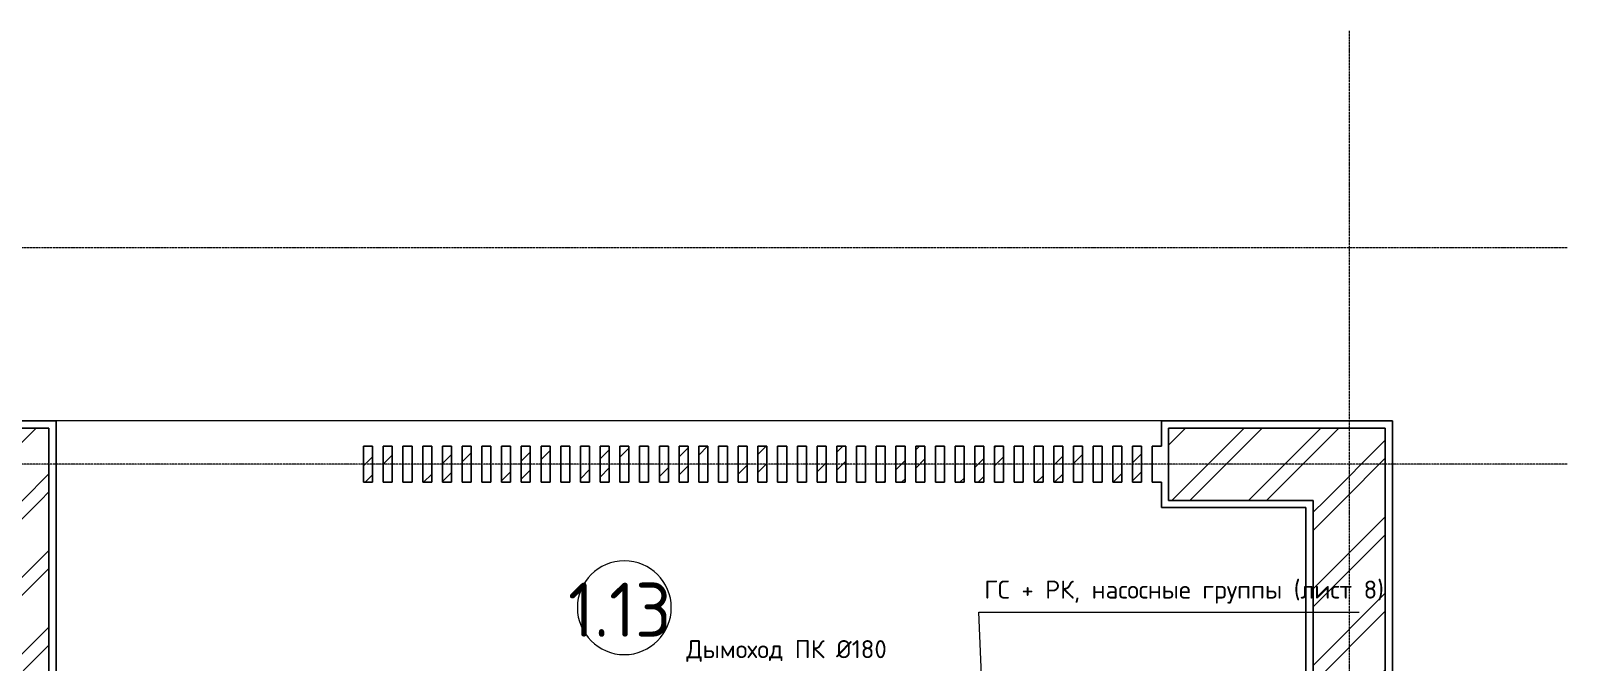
# Model space of a CAD drawing. Header units: millimetres. Extents: x -5016 to 45820, y -6019 to 24496.
# Drawn here: x 12700 to 21208, y 14402 to 17902 of the extents above; entities that cross this region are included whole.
import ezdxf
from ezdxf.enums import TextEntityAlignment as Align

# ---------------------------------------------------------------- set-up
doc = ezdxf.new("R2010")
doc.units = ezdxf.units.MM
doc.linetypes.add('Осевая 12-2-2', pattern=[16, 12, -2, 0, -2])
for name, color, linetype, lineweight in [('A-AREA-IDEN', 8, 'Continuous', 13), ('A-FLOR', 9, 'Continuous', 13), ('A-WALL', 8, 'Continuous', 13), ('A-WALL-PATT', 8, 'Continuous', 13), ('S-GRID', 8, 'Continuous', 13), ('АР_подложка', 8, 'Continuous', 13), ('ОВ_выноски', 7, 'Continuous', 18), ('ОВ_марки', 7, 'Continuous', 18)]:
    doc.layers.add(name, color=color, linetype=linetype, lineweight=lineweight)
doc.styles.add('GOST', font='isocpeur.ttf', dxfattribs={"width": 0.9})
doc.styles.add('GOST Common', font='GOST_Common.ttf', dxfattribs={"height": 300})
pattern_1 = [(45, (0, 0), (-212.132, 212.132), []), (45, (0, 100), (-212.132, 212.132), [])]

# ---------------------------------------------------------------- blocks, each defined once
blk = doc.blocks.new('INT Марка помещения - Номер помещения _ Площадь _ Имя-1615504-Этаж 1 - Планировка')
at = {"layer": 'A-AREA-IDEN'}
for start, end in [(360, 180), (180, 360)]:
    blk.add_arc((0, 0), 2.6, start, end, dxfattribs=at)
blk = doc.blocks.new('АР_План_1_этажа')
at = {"layer": 'A-WALL-PATT', "lineweight": 9}
h = blk.add_hatch(dxfattribs=at)
h.set_pattern_fill('FP_1', color=256, style=0, pattern_type=2)
h.set_pattern_definition(pattern_1)
h.paths.add_polyline_path([(14929.8, 19972.6), (14968.2, 19972.6), (14968.2, 20372.6), (14428.2, 20372.6), (14428.2, 19972.6), (14568.2, 19972.6)])
h.paths.add_polyline_path([(11868.2, 19972.6), (12008.2, 19972.6), (12008.2, 20372.6), (11868.2, 20372.6), (11868.2, 20242.6)])
h = blk.add_hatch(dxfattribs=at)
h.set_pattern_fill('FP_1', color=256, style=0, pattern_type=2)
h.set_pattern_definition(pattern_1)
h.paths.add_polyline_path([(21968.2, 19972.6), (22368.2, 19972.6), (22368.2, 20372.6), (21168.2, 20372.6), (21168.2, 19972.6)])
h = blk.add_hatch(dxfattribs=at)
h.set_pattern_fill('FP_1', color=256, style=0, pattern_type=2)
h.set_pattern_definition(pattern_1)
h.paths.add_polyline_path([(16710.8, 20072.6), (16760.8, 20072.6), (16760.8, 20272.6), (16710.8, 20272.6)])
h = blk.add_hatch(dxfattribs=at)
h.set_pattern_fill('FP_1', color=256, style=0, pattern_type=2)
h.set_pattern_definition(pattern_1)
h.paths.add_polyline_path([(16820, 20072.6), (16870, 20072.6), (16870, 20272.6), (16820, 20272.6)])
h = blk.add_hatch(dxfattribs=at)
h.set_pattern_fill('FP_1', color=256, style=0, pattern_type=2)
h.set_pattern_definition(pattern_1)
h.paths.add_polyline_path([(17038.4, 20072.6), (17088.4, 20072.6), (17088.4, 20272.6), (17038.4, 20272.6)])
h = blk.add_hatch(dxfattribs=at)
h.set_pattern_fill('FP_1', color=256, style=0, pattern_type=2)
h.set_pattern_definition(pattern_1)
h.paths.add_polyline_path([(17147.6, 20072.6), (17197.6, 20072.6), (17197.6, 20272.6), (17147.6, 20272.6)])
h = blk.add_hatch(dxfattribs=at)
h.set_pattern_fill('FP_1', color=256, style=0, pattern_type=2)
h.set_pattern_definition(pattern_1)
h.paths.add_polyline_path([(17256.8, 20072.6), (17306.8, 20072.6), (17306.8, 20272.6), (17256.8, 20272.6)])
h = blk.add_hatch(dxfattribs=at)
h.set_pattern_fill('FP_1', color=256, style=0, pattern_type=2)
h.set_pattern_definition(pattern_1)
h.paths.add_polyline_path([(17475.1, 20072.6), (17525.1, 20072.6), (17525.1, 20272.6), (17475.1, 20272.6)])
h = blk.add_hatch(dxfattribs=at)
h.set_pattern_fill('FP_1', color=256, style=0, pattern_type=2)
h.set_pattern_definition(pattern_1)
h.paths.add_polyline_path([(17584.3, 20072.6), (17634.3, 20072.6), (17634.3, 20272.6), (17584.3, 20272.6)])
h = blk.add_hatch(dxfattribs=at)
h.set_pattern_fill('FP_1', color=256, style=0, pattern_type=2)
h.set_pattern_definition(pattern_1)
h.paths.add_polyline_path([(17693.5, 20072.6), (17743.5, 20072.6), (17743.5, 20272.6), (17693.5, 20272.6)])
h = blk.add_hatch(dxfattribs=at)
h.set_pattern_fill('FP_1', color=256, style=0, pattern_type=2)
h.set_pattern_definition(pattern_1)
h.paths.add_polyline_path([(17802.7, 20072.6), (17852.7, 20072.6), (17852.7, 20272.6), (17802.7, 20272.6)])
h = blk.add_hatch(dxfattribs=at)
h.set_pattern_fill('FP_1', color=256, style=0, pattern_type=2)
h.set_pattern_definition(pattern_1)
h.paths.add_polyline_path([(17911.9, 20072.6), (17961.9, 20072.6), (17961.9, 20272.6), (17911.9, 20272.6)])
h = blk.add_hatch(dxfattribs=at)
h.set_pattern_fill('FP_1', color=256, style=0, pattern_type=2)
h.set_pattern_definition(pattern_1)
h.paths.add_polyline_path([(18021.1, 20072.6), (18071.1, 20072.6), (18071.1, 20272.6), (18021.1, 20272.6)])
h = blk.add_hatch(dxfattribs=at)
h.set_pattern_fill('FP_1', color=256, style=0, pattern_type=2)
h.set_pattern_definition(pattern_1)
h.paths.add_polyline_path([(18130.2, 20072.6), (18180.2, 20072.6), (18180.2, 20272.6), (18130.2, 20272.6)])
h = blk.add_hatch(dxfattribs=at)
h.set_pattern_fill('FP_1', color=256, style=0, pattern_type=2)
h.set_pattern_definition(pattern_1)
h.paths.add_polyline_path([(18239.4, 20072.6), (18289.4, 20072.6), (18289.4, 20272.6), (18239.4, 20272.6)])
h = blk.add_hatch(dxfattribs=at)
h.set_pattern_fill('FP_1', color=256, style=0, pattern_type=2)
h.set_pattern_definition(pattern_1)
h.paths.add_polyline_path([(18348.6, 20072.6), (18398.6, 20072.6), (18398.6, 20272.6), (18348.6, 20272.6)])
h = blk.add_hatch(dxfattribs=at)
h.set_pattern_fill('FP_1', color=256, style=0, pattern_type=2)
h.set_pattern_definition(pattern_1)
h.paths.add_polyline_path([(18457.8, 20072.6), (18507.8, 20072.6), (18507.8, 20272.6), (18457.8, 20272.6)])
h = blk.add_hatch(dxfattribs=at)
h.set_pattern_fill('FP_1', color=256, style=0, pattern_type=2)
h.set_pattern_definition(pattern_1)
h.paths.add_polyline_path([(18567, 20072.6), (18617, 20072.6), (18617, 20272.6), (18567, 20272.6)])
h = blk.add_hatch(dxfattribs=at)
h.set_pattern_fill('FP_1', color=256, style=0, pattern_type=2)
h.set_pattern_definition(pattern_1)
h.paths.add_polyline_path([(18676.2, 20072.6), (18726.2, 20072.6), (18726.2, 20272.6), (18676.2, 20272.6)])
h = blk.add_hatch(dxfattribs=at)
h.set_pattern_fill('FP_1', color=256, style=0, pattern_type=2)
h.set_pattern_definition(pattern_1)
h.paths.add_polyline_path([(18785.3, 20072.6), (18835.3, 20072.6), (18835.3, 20272.6), (18785.3, 20272.6)])
h = blk.add_hatch(dxfattribs=at)
h.set_pattern_fill('FP_1', color=256, style=0, pattern_type=2)
h.set_pattern_definition(pattern_1)
h.paths.add_polyline_path([(18894.5, 20072.6), (18944.5, 20072.6), (18944.5, 20272.6), (18894.5, 20272.6)])
h = blk.add_hatch(dxfattribs=at)
h.set_pattern_fill('FP_1', color=256, style=0, pattern_type=2)
h.set_pattern_definition(pattern_1)
h.paths.add_polyline_path([(19112.9, 20072.6), (19162.9, 20072.6), (19162.9, 20272.6), (19112.9, 20272.6)])
h = blk.add_hatch(dxfattribs=at)
h.set_pattern_fill('FP_1', color=256, style=0, pattern_type=2)
h.set_pattern_definition(pattern_1)
h.paths.add_polyline_path([(19222.1, 20072.6), (19272.1, 20072.6), (19272.1, 20272.6), (19222.1, 20272.6)])
h = blk.add_hatch(dxfattribs=at)
h.set_pattern_fill('FP_1', color=256, style=0, pattern_type=2)
h.set_pattern_definition(pattern_1)
h.paths.add_polyline_path([(19331.3, 20072.6), (19381.3, 20072.6), (19381.3, 20272.6), (19331.3, 20272.6)])
h = blk.add_hatch(dxfattribs=at)
h.set_pattern_fill('FP_1', color=256, style=0, pattern_type=2)
h.set_pattern_definition(pattern_1)
h.paths.add_polyline_path([(19549.6, 20072.6), (19599.6, 20072.6), (19599.6, 20272.6), (19549.6, 20272.6)])
h = blk.add_hatch(dxfattribs=at)
h.set_pattern_fill('FP_1', color=256, style=0, pattern_type=2)
h.set_pattern_definition(pattern_1)
h.paths.add_polyline_path([(19658.8, 20072.6), (19708.8, 20072.6), (19708.8, 20272.6), (19658.8, 20272.6)])
h = blk.add_hatch(dxfattribs=at)
h.set_pattern_fill('FP_1', color=256, style=0, pattern_type=2)
h.set_pattern_definition(pattern_1)
h.paths.add_polyline_path([(19768, 20072.6), (19818, 20072.6), (19818, 20272.6), (19768, 20272.6)])
h = blk.add_hatch(dxfattribs=at)
h.set_pattern_fill('FP_1', color=256, style=0, pattern_type=2)
h.set_pattern_definition(pattern_1)
h.paths.add_polyline_path([(19986.4, 20072.6), (20036.4, 20072.6), (20036.4, 20272.6), (19986.4, 20272.6)])
h = blk.add_hatch(dxfattribs=at)
h.set_pattern_fill('FP_1', color=256, style=0, pattern_type=2)
h.set_pattern_definition(pattern_1)
h.paths.add_polyline_path([(20095.5, 20072.6), (20145.5, 20072.6), (20145.5, 20272.6), (20095.5, 20272.6)])
h = blk.add_hatch(dxfattribs=at)
h.set_pattern_fill('FP_1', color=256, style=0, pattern_type=2)
h.set_pattern_definition(pattern_1)
h.paths.add_polyline_path([(20204.7, 20072.6), (20254.7, 20072.6), (20254.7, 20272.6), (20204.7, 20272.6)])
h = blk.add_hatch(dxfattribs=at)
h.set_pattern_fill('FP_1', color=256, style=0, pattern_type=2)
h.set_pattern_definition(pattern_1)
h.paths.add_polyline_path([(20423.1, 20072.6), (20473.1, 20072.6), (20473.1, 20272.6), (20423.1, 20272.6)])
h = blk.add_hatch(dxfattribs=at)
h.set_pattern_fill('FP_1', color=256, style=0, pattern_type=2)
h.set_pattern_definition(pattern_1)
h.paths.add_polyline_path([(20532.3, 20072.6), (20582.3, 20072.6), (20582.3, 20272.6), (20532.3, 20272.6)])
h = blk.add_hatch(dxfattribs=at)
h.set_pattern_fill('FP_1', color=256, style=0, pattern_type=2)
h.set_pattern_definition(pattern_1)
h.paths.add_polyline_path([(20641.5, 20072.6), (20691.5, 20072.6), (20691.5, 20272.6), (20641.5, 20272.6)])
h = blk.add_hatch(dxfattribs=at)
h.set_pattern_fill('FP_1', color=256, style=0, pattern_type=2)
h.set_pattern_definition(pattern_1)
h.paths.add_polyline_path([(20859.8, 20072.6), (20909.8, 20072.6), (20909.8, 20272.6), (20859.8, 20272.6)])
h = blk.add_hatch(dxfattribs=at)
h.set_pattern_fill('FP_1', color=256, style=0, pattern_type=2)
h.set_pattern_definition(pattern_1)
h.paths.add_polyline_path([(20969, 20072.6), (21019, 20072.6), (21019, 20272.6), (20969, 20272.6)])
h = blk.add_hatch(dxfattribs=at)
h.set_pattern_fill('FP_1', color=256, style=0, pattern_type=2)
h.set_pattern_definition(pattern_1)
h.paths.add_polyline_path([(14568.2, 18672.6), (14968.2, 18672.6), (14968.2, 19972.6), (14568.2, 19972.6)])
h = blk.add_hatch(dxfattribs=at)
h.set_pattern_fill('FP_1', color=256, style=0, pattern_type=2)
h.set_pattern_definition(pattern_1)
h.paths.add_polyline_path([(22368.2, 18672.6), (22368.2, 19972.6), (21968.2, 19972.6), (21968.2, 18672.6), (22150.4, 18672.6)])
at = {"layer": 'A-FLOR'}
blk.add_line((21128.2, 20412.6), (15008.2, 20412.6), dxfattribs=at)
at = {"layer": 'A-WALL', "lineweight": 25}
for p, q in [((15008.2, 20412.6), (14388.2, 20412.6)), ((14968.2, 20372.6), (14428.2, 20372.6)), ((14968.2, 18672.6), (14968.2, 20372.6)), ((15008.2, 18672.6), (15008.2, 20412.6)), ((21128.2, 20412.6), (21128.2, 20272.6)), ((22408.2, 20412.6), (21128.2, 20412.6)), ((22368.2, 20372.6), (21168.2, 20372.6)), ((21168.2, 20372.6), (21168.2, 19972.6)), ((22368.2, 17272.6), (22368.2, 20372.6)), ((22408.2, 17232.6), (22408.2, 20412.6)), ((16710.8, 20272.6), (16710.8, 20072.6)), ((16760.8, 20272.6), (16710.8, 20272.6)), ((16760.8, 20072.6), (16760.8, 20272.6)), ((16820, 20272.6), (16820, 20072.6)), ((16870, 20272.6), (16820, 20272.6)), ((16870, 20072.6), (16870, 20272.6)), ((16929.2, 20272.6), (16929.2, 20072.6)), ((16979.2, 20272.6), (16929.2, 20272.6)), ((16979.2, 20072.6), (16979.2, 20272.6)), ((17038.4, 20272.6), (17038.4, 20072.6)), ((17088.4, 20272.6), (17038.4, 20272.6)), ((17088.4, 20072.6), (17088.4, 20272.6)), ((17147.6, 20272.6), (17147.6, 20072.6)), ((17197.6, 20272.6), (17147.6, 20272.6)), ((17197.6, 20072.6), (17197.6, 20272.6)), ((17256.8, 20272.6), (17256.8, 20072.6)), ((17306.8, 20272.6), (17256.8, 20272.6)), ((17306.8, 20072.6), (17306.8, 20272.6)), ((17365.9, 20272.6), (17365.9, 20072.6)), ((17415.9, 20272.6), (17365.9, 20272.6)), ((17415.9, 20072.6), (17415.9, 20272.6)), ((17475.1, 20272.6), (17475.1, 20072.6)), ((17525.1, 20272.6), (17475.1, 20272.6)), ((17525.1, 20072.6), (17525.1, 20272.6)), ((17584.3, 20272.6), (17584.3, 20072.6)), ((17634.3, 20272.6), (17584.3, 20272.6)), ((17634.3, 20072.6), (17634.3, 20272.6)), ((17693.5, 20272.6), (17693.5, 20072.6)), ((17743.5, 20272.6), (17693.5, 20272.6)), ((17743.5, 20072.6), (17743.5, 20272.6)), ((17802.7, 20272.6), (17802.7, 20072.6)), ((17852.7, 20272.6), (17802.7, 20272.6)), ((17852.7, 20072.6), (17852.7, 20272.6)), ((17911.9, 20272.6), (17911.9, 20072.6)), ((17961.9, 20272.6), (17911.9, 20272.6)), ((17961.9, 20072.6), (17961.9, 20272.6)), ((18021.1, 20272.6), (18021.1, 20072.6)), ((18071.1, 20272.6), (18021.1, 20272.6)), ((18071.1, 20072.6), (18071.1, 20272.6)), ((18130.2, 20272.6), (18130.2, 20072.6)), ((18180.2, 20272.6), (18130.2, 20272.6)), ((18180.2, 20072.6), (18180.2, 20272.6)), ((18239.4, 20272.6), (18239.4, 20072.6)), ((18289.4, 20272.6), (18239.4, 20272.6)), ((18289.4, 20072.6), (18289.4, 20272.6)), ((18348.6, 20272.6), (18348.6, 20072.6)), ((18398.6, 20272.6), (18348.6, 20272.6)), ((18398.6, 20072.6), (18398.6, 20272.6)), ((18457.8, 20272.6), (18457.8, 20072.6)), ((18507.8, 20272.6), (18457.8, 20272.6)), ((18507.8, 20072.6), (18507.8, 20272.6)), ((18567, 20272.6), (18567, 20072.6)), ((18617, 20272.6), (18567, 20272.6)), ((18617, 20072.6), (18617, 20272.6)), ((18676.2, 20272.6), (18676.2, 20072.6)), ((18726.2, 20272.6), (18676.2, 20272.6)), ((18726.2, 20072.6), (18726.2, 20272.6)), ((18785.3, 20272.6), (18785.3, 20072.6)), ((18835.3, 20272.6), (18785.3, 20272.6)), ((18835.3, 20072.6), (18835.3, 20272.6)), ((18894.5, 20272.6), (18894.5, 20072.6)), ((18944.5, 20272.6), (18894.5, 20272.6)), ((18944.5, 20072.6), (18944.5, 20272.6)), ((19003.7, 20272.6), (19003.7, 20072.6)), ((19053.7, 20272.6), (19003.7, 20272.6)), ((19053.7, 20072.6), (19053.7, 20272.6)), ((19112.9, 20272.6), (19112.9, 20072.6)), ((19162.9, 20272.6), (19112.9, 20272.6)), ((19162.9, 20072.6), (19162.9, 20272.6)), ((19222.1, 20272.6), (19222.1, 20072.6)), ((19272.1, 20272.6), (19222.1, 20272.6)), ((19272.1, 20072.6), (19272.1, 20272.6)), ((19331.3, 20272.6), (19331.3, 20072.6)), ((19381.3, 20272.6), (19331.3, 20272.6)), ((19381.3, 20072.6), (19381.3, 20272.6)), ((19440.4, 20272.6), (19440.4, 20072.6)), ((19490.4, 20272.6), (19440.4, 20272.6)), ((19490.4, 20072.6), (19490.4, 20272.6)), ((19549.6, 20272.6), (19549.6, 20072.6)), ((19599.6, 20272.6), (19549.6, 20272.6)), ((19599.6, 20072.6), (19599.6, 20272.6)), ((19658.8, 20272.6), (19658.8, 20072.6)), ((19708.8, 20272.6), (19658.8, 20272.6)), ((19708.8, 20072.6), (19708.8, 20272.6)), ((19768, 20272.6), (19768, 20072.6)), ((19818, 20272.6), (19768, 20272.6)), ((19818, 20072.6), (19818, 20272.6)), ((19877.2, 20272.6), (19877.2, 20072.6)), ((19927.2, 20272.6), (19877.2, 20272.6)), ((19927.2, 20072.6), (19927.2, 20272.6)), ((19986.4, 20272.6), (19986.4, 20072.6)), ((20036.4, 20272.6), (19986.4, 20272.6)), ((20036.4, 20072.6), (20036.4, 20272.6)), ((20095.5, 20272.6), (20095.5, 20072.6)), ((20145.5, 20272.6), (20095.5, 20272.6)), ((20145.5, 20072.6), (20145.5, 20272.6)), ((20204.7, 20272.6), (20204.7, 20072.6)), ((20254.7, 20272.6), (20204.7, 20272.6)), ((20254.7, 20072.6), (20254.7, 20272.6)), ((20313.9, 20272.6), (20313.9, 20072.6)), ((20363.9, 20272.6), (20313.9, 20272.6)), ((20363.9, 20072.6), (20363.9, 20272.6)), ((20423.1, 20272.6), (20423.1, 20072.6)), ((20473.1, 20272.6), (20423.1, 20272.6)), ((20473.1, 20072.6), (20473.1, 20272.6)), ((20532.3, 20272.6), (20532.3, 20072.6)), ((20582.3, 20272.6), (20532.3, 20272.6)), ((20582.3, 20072.6), (20582.3, 20272.6)), ((20641.5, 20272.6), (20641.5, 20072.6)), ((20691.5, 20272.6), (20641.5, 20272.6)), ((20691.5, 20072.6), (20691.5, 20272.6)), ((20750.6, 20272.6), (20750.6, 20072.6)), ((20800.6, 20272.6), (20750.6, 20272.6)), ((20800.6, 20072.6), (20800.6, 20272.6)), ((20859.8, 20272.6), (20859.8, 20072.6)), ((20909.8, 20272.6), (20859.8, 20272.6)), ((20909.8, 20072.6), (20909.8, 20272.6)), ((20969, 20272.6), (20969, 20072.6)), ((21019, 20272.6), (20969, 20272.6)), ((21019, 20072.6), (21019, 20272.6)), ((21078.2, 20272.6), (21078.2, 20072.6)), ((21128.2, 20272.6), (21078.2, 20272.6)), ((16710.8, 20072.6), (16760.8, 20072.6)), ((16820, 20072.6), (16870, 20072.6)), ((16929.2, 20072.6), (16979.2, 20072.6)), ((17038.4, 20072.6), (17088.4, 20072.6)), ((17147.6, 20072.6), (17197.6, 20072.6)), ((17256.8, 20072.6), (17306.8, 20072.6)), ((17365.9, 20072.6), (17415.9, 20072.6)), ((17475.1, 20072.6), (17525.1, 20072.6)), ((17584.3, 20072.6), (17634.3, 20072.6)), ((17693.5, 20072.6), (17743.5, 20072.6)), ((17802.7, 20072.6), (17852.7, 20072.6)), ((17911.9, 20072.6), (17961.9, 20072.6)), ((18021.1, 20072.6), (18071.1, 20072.6)), ((18130.2, 20072.6), (18180.2, 20072.6)), ((18239.4, 20072.6), (18289.4, 20072.6)), ((18348.6, 20072.6), (18398.6, 20072.6)), ((18457.8, 20072.6), (18507.8, 20072.6)), ((18567, 20072.6), (18617, 20072.6)), ((18676.2, 20072.6), (18726.2, 20072.6)), ((18785.3, 20072.6), (18835.3, 20072.6)), ((18894.5, 20072.6), (18944.5, 20072.6)), ((19003.7, 20072.6), (19053.7, 20072.6)), ((19112.9, 20072.6), (19162.9, 20072.6)), ((19222.1, 20072.6), (19272.1, 20072.6)), ((19331.3, 20072.6), (19381.3, 20072.6)), ((19440.4, 20072.6), (19490.4, 20072.6)), ((19549.6, 20072.6), (19599.6, 20072.6)), ((19658.8, 20072.6), (19708.8, 20072.6)), ((19768, 20072.6), (19818, 20072.6)), ((19877.2, 20072.6), (19927.2, 20072.6)), ((19986.4, 20072.6), (20036.4, 20072.6)), ((20095.5, 20072.6), (20145.5, 20072.6)), ((20204.7, 20072.6), (20254.7, 20072.6)), ((20313.9, 20072.6), (20363.9, 20072.6)), ((20423.1, 20072.6), (20473.1, 20072.6)), ((20532.3, 20072.6), (20582.3, 20072.6)), ((20641.5, 20072.6), (20691.5, 20072.6)), ((20750.6, 20072.6), (20800.6, 20072.6)), ((20859.8, 20072.6), (20909.8, 20072.6)), ((20969, 20072.6), (21019, 20072.6)), ((21078.2, 20072.6), (21128.2, 20072.6)), ((21128.2, 20072.6), (21128.2, 19932.6)), ((21128.2, 19932.6), (21928.2, 19932.6)), ((21168.2, 19972.6), (21968.2, 19972.6)), ((21928.2, 19932.6), (21928.2, 18712.6)), ((21968.2, 19972.6), (21968.2, 18672.6))]:
    blk.add_line(p, q, dxfattribs=at)
at = {"layer": 'S-GRID', "color": 251, "linetype": 'Осевая 12-2-2', "true_color": 0x646464}
for p, q in [((22168.2, 22574.8), (22168.2, -1346.2)), ((23375.6, 21372.6), (-1176.1, 21372.6)), ((23375.6, 20172.6), (-1176.1, 20172.6))]:
    blk.add_line(p, q, dxfattribs=at)
at = {"layer": 'A-AREA-IDEN', "xscale": 99.99999999999993, "yscale": 99.99999999999993, "zscale": 99.99999999999993}
blk.add_blockref('INT Марка помещения - Номер помещения _ Площадь _ Имя-1615504-Этаж 1 - Планировка', (18154.8, 19377.7), dxfattribs=at)
at = {"layer": 'A-AREA-IDEN', "insert": (17843.4, 19516.5), "char_height": 300, "width": 761.603, "attachment_point": 1, "style": 'GOST Common'}
blk.add_mtext('1.13', dxfattribs=at)

msp = doc.modelspace()

# ---------------------------------------------------------------- block references
at = {"layer": 'АР_подложка'}
msp.add_blockref('АР_План_1_этажа', (-2168, -4673), dxfattribs=at)

# ---------------------------------------------------------------- next in the draw order: linework, layer by layer
at = {"layer": 'ОВ_выноски'}
for points in [[(18000, 13500), (17950, 14680)], [(17950, 14680), (20056, 14680)]]:
    msp.add_lwpolyline(points, dxfattribs=at)

# ---------------------------------------------------------------- next in the draw order: texts
at = {"layer": 'ОВ_марки', "style": 'GOST'}
for s, p in [('ГС + РК, насосные группы (лист 8)', (17980, 14725)), ('Дымоход ПК Ø180', (16330, 14395))]:
    msp.add_text(s, height=100, dxfattribs=at).set_placement(p, align=Align.BOTTOM_LEFT)

doc.saveas('drawing.dxf')
